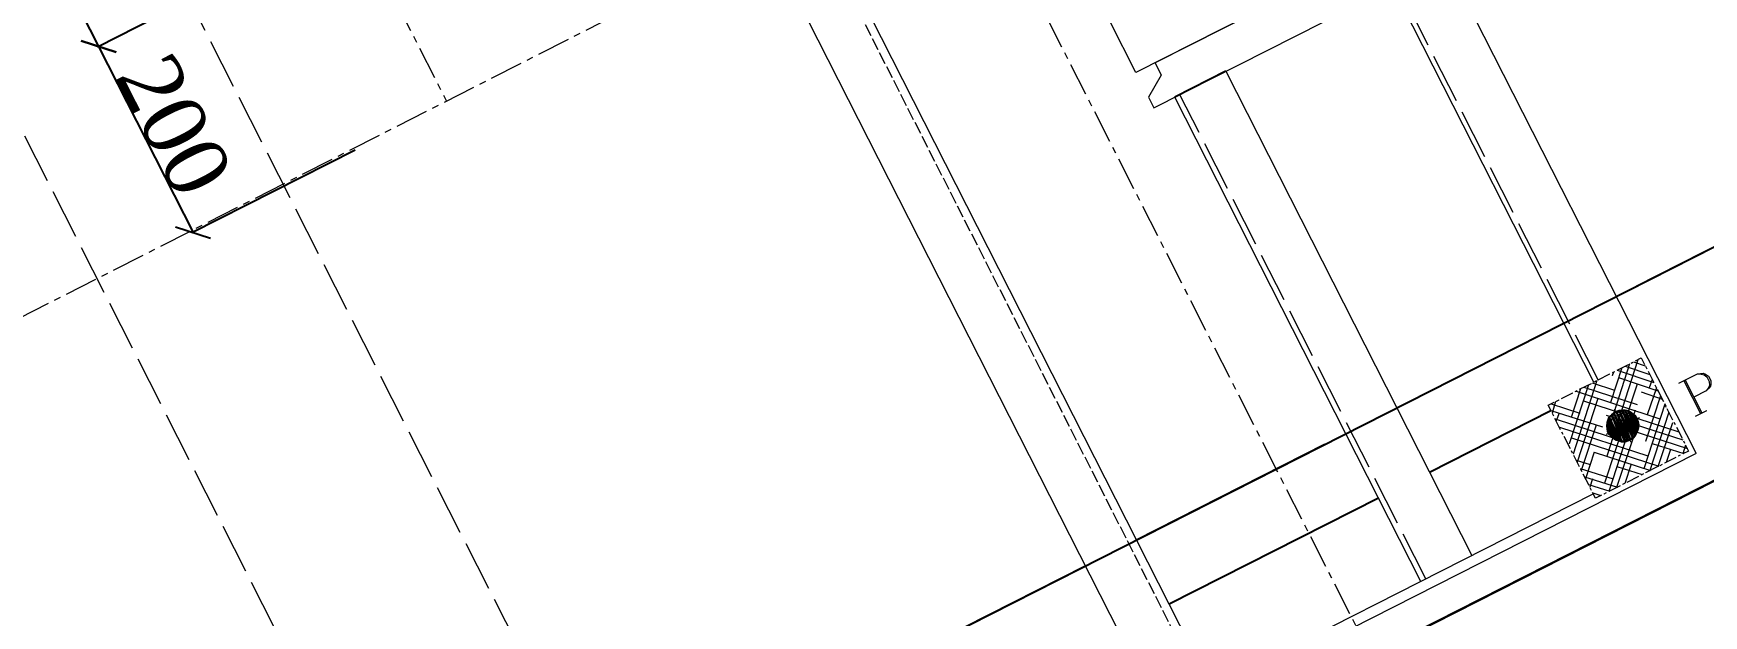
# Model space of a CAD drawing. Header units: millimetres. Extents: x 9028 to 18688, y -22518 to -16466.
# Drawn here: x 13603 to 15204, y -19585 to -19027 of the extents above; entities that cross this region are included whole.
import ezdxf

# ---------------------------------------------------------------- set-up
doc = ezdxf.new("R2010")
doc.units = ezdxf.units.MM
doc.linetypes.add('$0$ACAD_ISO02W100', pattern=[15, 12, -3])
doc.linetypes.add('$0$CENTER', pattern=[50.8, 31.75, -6.35, 6.35, -6.35])
doc.layers.add('$0$CL', color=2, linetype='$0$CENTER', lineweight=0)
doc.layers.add('$0$DL', color=8, linetype='$0$ACAD_ISO02W100', lineweight=0)
doc.styles.add('$0$nassar2', font='cent.shx', dxfattribs={"height": 60})
doc.dimstyles.new('$0$Nassar2', dxfattribs={"dimtxt": 35, "dimasz": 25, "dimexe": 1.25, "dimexo": 0.625, "dimtad": 1, "dimtxsty": '$0$nassar2', "dimblk": '$0$_Oblique', "dimcen": 2.5, "dimadec": 0, "dimazin": 0, "dimtfac": 1, "dimtmove": 0, "dimatfit": 3, "dimldrblk": '$0$_Oblique', "dimfxl": 1, "dimarcsym": 0})

# ---------------------------------------------------------------- blocks, each defined once
blk = doc.blocks.new('$0$_Oblique')
at = {"color": 0, "linetype": 'ByBlock', "lineweight": -2}
blk.add_line((-0.5, -0.5), (0.5, 0.5), dxfattribs=at)
blk = doc.blocks.new('*D56')
at = {"color": 0, "lineweight": -2, "transparency": 16777216}
for p, q in [((15184.9, -17451.6), (15783.3, -17147.6)), ((15782.2, -17148.2), (16914.4, -19377.1)), ((16317.1, -19680.5), (16915.5, -19376.6))]:
    blk.add_line(p, q, dxfattribs=at)
at = {"layer": 'Defpoints', "color": 0, "transparency": 16777216}
for p in [(15184.3, -17451.9), (16914.4, -19377.1), (16316.6, -19680.8)]:
    blk.add_point(p, dxfattribs=at)
at = {"color": 0, "lineweight": -2, "transparency": 16777216, "xscale": 25, "yscale": 25, "zscale": 25}
for p, rotation in [((15782.2, -17148.2), 116.9290163711014), ((16914.4, -19377.1), 296.9290163711014)]:
    blk.add_blockref('$0$_Oblique', p, dxfattribs=dict(at, rotation=rotation))
at = {"color": 0, "transparency": 16777216, "insert": (16471.7, -18437.9), "char_height": 60, "attachment_point": 5, "rotation": 296.929, "style": '$0$nassar2'}
blk.add_mtext('M/C ROOM DEPTH 2500', dxfattribs=at)
blk = doc.blocks.new('*D61')
at = {"color": 0, "lineweight": -2, "transparency": 16777216}
for p, q in [((13852.5, -18663.8), (13551.2, -18816.8)), ((13552.3, -18816.3), (13665.5, -19039.2)), ((13978, -18880.4), (13664.4, -19039.7))]:
    blk.add_line(p, q, dxfattribs=at)
at = {"layer": 'Defpoints', "color": 0, "transparency": 16777216}
for p in [(13853.1, -18663.5), (13978.6, -18880.2), (13665.5, -19039.2)]:
    blk.add_point(p, dxfattribs=at)
at = {"color": 0, "lineweight": -2, "transparency": 16777216, "xscale": 25, "yscale": 25, "zscale": 25}
for p, rotation in [((13552.3, -18816.3), 116.9290163711014), ((13665.5, -19039.2), 296.9290163711014)]:
    blk.add_blockref('$0$_Oblique', p, dxfattribs=dict(at, rotation=rotation))
at = {"color": 0, "transparency": 16777216, "insert": (13636.2, -18913.9), "char_height": 60, "attachment_point": 5, "rotation": 296.929, "style": '$0$nassar2'}
blk.add_mtext('{\\fISOCPEUR|b0|i0|c0|p34;%%C}250', dxfattribs=at)
blk = doc.blocks.new('*D62')
at = {"color": 0, "lineweight": -2, "transparency": 16777216}
for p, q in [((13665, -19039.5), (13664.4, -19039.7)), ((13665.5, -19039.2), (13756.1, -19217.5)), ((13911.6, -19138.5), (13755, -19218))]:
    blk.add_line(p, q, dxfattribs=at)
at = {"layer": 'Defpoints', "color": 0, "transparency": 16777216}
for p in [(13665.5, -19039.2), (13912.1, -19138.2), (13756.1, -19217.5)]:
    blk.add_point(p, dxfattribs=at)
at = {"color": 0, "lineweight": -2, "transparency": 16777216, "xscale": 25, "yscale": 25, "zscale": 25}
for p, rotation in [((13665.5, -19039.2), 116.9290163711014), ((13756.1, -19217.5), 296.9290163711014)]:
    blk.add_blockref('$0$_Oblique', p, dxfattribs=dict(at, rotation=rotation))
at = {"color": 0, "transparency": 16777216, "insert": (13738.1, -19114.5), "char_height": 60, "attachment_point": 5, "rotation": 296.929, "style": '$0$nassar2'}
blk.add_mtext('200', dxfattribs=at)

msp = doc.modelspace()

# ---------------------------------------------------------------- hatches: boundary and pattern name
at = {"true_color": 0x000007}
h = msp.add_hatch(color=7, dxfattribs=at)
h.paths.add_polyline_path([(15120.234, -19416.273), (15111.886, -19399.838), (15117.872, -19415.11)])
h.paths.add_polyline_path([(15111.886, -19399.838), (15117.872, -19415.11), (15111.67, -19402.901)])
h = msp.add_hatch(color=7, dxfattribs=at)
h.paths.add_polyline_path([(15117.872, -19415.11), (15111.67, -19402.901), (15115.74, -19413.239)])
h.paths.add_polyline_path([(15111.67, -19402.901), (15115.74, -19413.239), (15111.923, -19405.726)])
h = msp.add_hatch(color=7, dxfattribs=at)
h.paths.add_polyline_path([(15123.067, -19417.197), (15112.81, -19397.005), (15120.234, -19416.273)])
h.paths.add_polyline_path([(15112.81, -19397.005), (15120.234, -19416.273), (15111.886, -19399.838)])
h = msp.add_hatch(color=7, dxfattribs=at)
h.paths.add_polyline_path([(15125.191, -19417.89), (15113.503, -19394.881), (15123.067, -19417.197)])
h.paths.add_polyline_path([(15113.503, -19394.881), (15123.067, -19417.197), (15112.81, -19397.005)])
h = msp.add_hatch(color=7, dxfattribs=at)
h.paths.add_polyline_path([(15128.724, -19417.868), (15115.844, -19392.51), (15125.191, -19417.89)])
h.paths.add_polyline_path([(15115.844, -19392.51), (15125.191, -19417.89), (15113.503, -19394.881)])
h = msp.add_hatch(color=7, dxfattribs=at)
h.paths.add_polyline_path([(15131.311, -19417.145), (15117.953, -19390.848), (15128.724, -19417.868)])
h.paths.add_polyline_path([(15117.953, -19390.848), (15128.724, -19417.868), (15115.844, -19392.51)])
h = msp.add_hatch(color=7, dxfattribs=at)
h.paths.add_polyline_path([(15133.659, -19415.952), (15120.062, -19389.186), (15131.311, -19417.145)])
h.paths.add_polyline_path([(15120.062, -19389.186), (15131.311, -19417.145), (15117.953, -19390.848)])
h = msp.add_hatch(color=7, dxfattribs=at)
h.paths.add_polyline_path([(15136.476, -19414.521), (15123.118, -19388.224), (15133.659, -19415.952)])
h.paths.add_polyline_path([(15123.118, -19388.224), (15133.659, -19415.952), (15120.062, -19389.186)])
h = msp.add_hatch(color=7, dxfattribs=at)
h.paths.add_polyline_path([(15138.347, -19412.389), (15125.943, -19387.971), (15136.476, -19414.521)])
h.paths.add_polyline_path([(15125.943, -19387.971), (15136.476, -19414.521), (15123.118, -19388.224)])
h = msp.add_hatch(color=7, dxfattribs=at)
h.paths.add_polyline_path([(15139.51, -19410.026), (15128.299, -19387.956), (15138.347, -19412.389)])
h.paths.add_polyline_path([(15128.299, -19387.956), (15138.347, -19412.389), (15125.943, -19387.971)])
h = msp.add_hatch(color=7, dxfattribs=at)
h.paths.add_polyline_path([(15140.903, -19406.955), (15131.601, -19388.642), (15139.51, -19410.026)])
h.paths.add_polyline_path([(15131.601, -19388.642), (15139.51, -19410.026), (15128.299, -19387.956)])
h = msp.add_hatch(color=7, dxfattribs=at)
h.paths.add_polyline_path([(15141.358, -19404.361), (15134.202, -19390.274), (15140.903, -19406.955)])
h.paths.add_polyline_path([(15134.202, -19390.274), (15140.903, -19406.955), (15131.601, -19388.642)])
h = msp.add_hatch(color=7, dxfattribs=at)
h.paths.add_polyline_path([(15141.104, -19401.536), (15136.095, -19391.675), (15141.358, -19404.361)])
h.paths.add_polyline_path([(15136.095, -19391.675), (15141.358, -19404.361), (15134.202, -19390.274)])
h = msp.add_hatch(color=7, dxfattribs=at)
h.paths.add_polyline_path([(15140.851, -19398.711), (15138.227, -19393.546), (15141.104, -19401.536)])
h.paths.add_polyline_path([(15138.227, -19393.546), (15141.104, -19401.536), (15136.095, -19391.675)])
msp.add_hatch(color=7, dxfattribs=at).paths.add_polyline_path([(15139.658, -19396.363), (15140.851, -19398.711), (15138.227, -19393.546)])
h = msp.add_hatch(color=7, dxfattribs=at)
h.paths.add_polyline_path([(15115.74, -19413.239), (15111.923, -19405.726), (15113.608, -19411.368)])
h.paths.add_polyline_path([(15111.923, -19405.726), (15113.608, -19411.368), (15112.177, -19408.551)])

# ---------------------------------------------------------------- linework, layer by layer
at = {"layer": '$0$CL'}
for p, q in [((14933.968, -19719.08), (13934.604, -17751.697)), ((12683.499, -19759.75), (15603.265, -18276.608))]:
    msp.add_line(p, q, dxfattribs=at)
msp.add_lwpolyline([(13927.202, -18950.077), (13999.04, -19091.5)], dxfattribs=at)
at = {"layer": '$0$DL', "ltscale": 4}
for p, q in [((14148.116, -19772.867), (13423.498, -18346.358)), ((13969.802, -19863.445), (13245.184, -18436.935)), ((15102.946, -19358.891), (14910.248, -18979.539))]:
    msp.add_line(p, q, dxfattribs=at)
at = {"layer": '$0$DL'}
msp.add_lwpolyline([(14725.045, -19657.777), (13857.401, -17947.993)], dxfattribs=at)
at = {"layer": '$0$DL', "ltscale": 4}
msp.add_lwpolyline([(14937.704, -19549.753), (14701.832, -19085.408)], dxfattribs=at)
for p, q in [((14745.973, -19062.986), (14697.137, -19087.793)), ((14941.219, -19447.354), (15057.637, -19388.405)), ((14691.597, -19573.75), (14892.351, -19472.098))]:
    msp.add_line(p, q)
at = {"color": 7, "linetype": 'Continuous', "lineweight": 20}
for points in [[(13864.477, -17944.399), (14732.124, -19654.181)], [(14683.252, -19679.006), (13815.074, -17969.494)], [(14956.267, -18956.163), (15196.671, -19429.431), (15196.671, -19429.431)], [(15098.684, -19361.056), (14905.987, -18981.704)], [(14745.973, -19062.986), (14981.845, -19527.331)], [(14933.008, -19552.139), (14697.137, -19087.793)]]:
    msp.add_lwpolyline(points, dxfattribs=at)
for points in [[(15908.964, -18878.417), (13680.043, -20010.633)], [(14470.227, -19833.57), (15999.541, -19056.731), (15908.964, -18878.417), (15139.644, -19269.205)], [(15999.541, -19056.731), (13770.62, -20188.946)], [(14840.991, -19420.91), (14660.259, -19512.716)], [(14611.391, -19537.539), (14379.65, -19655.256)]]:
    msp.add_lwpolyline(points)
at = {"color": 7, "linetype": 'Continuous', "lineweight": 20, "true_color": 0x000007}
for points in [[(14958.458, -18912.517), (14659.806, -19064.222), (14659.806, -19064.222)], [(14676.98, -19098.032), (14975.632, -18946.326), (14975.632, -18946.326)], [(14809.132, -18988.369), (14678.12, -19054.919), (14678.12, -19054.919)], [(14659.806, -19064.222), (14634.999, -19015.386), (14634.999, -19015.386)], [(14684.083, -19066.659), (14671.733, -19087.701), (14671.733, -19087.701)], [(14678.12, -19054.919), (14684.083, -19066.659), (14684.083, -19066.659)], [(14671.733, -19087.701), (14676.98, -19098.032), (14676.98, -19098.032)], [(15138.599, -19340.781), (15144.234, -19337.919), (15144.234, -19337.919)], [(15144.234, -19337.919), (15147.334, -19344.023), (15147.334, -19344.023)], [(15102.911, -19358.909), (15114.181, -19353.185), (15114.181, -19353.185)], [(15140.947, -19339.588), (15111.149, -19432.112), (15111.149, -19432.112)], [(15132.964, -19343.643), (15112.87, -19406.427), (15112.87, -19406.427)], [(15125.45, -19347.46), (15114.591, -19380.741), (15114.591, -19380.741)], [(15117.468, -19351.515), (15116.312, -19355.055), (15116.312, -19355.055)], [(15116.528, -19351.992), (15118.876, -19350.799), (15118.876, -19350.799)], [(15121.224, -19349.607), (15132.025, -19344.12), (15132.025, -19344.12)], [(15121.224, -19349.607), (15156.16, -19361.398), (15156.16, -19361.398)], [(15128.737, -19345.79), (15152.344, -19353.884), (15152.344, -19353.884)], [(15134.372, -19342.928), (15136.251, -19341.974), (15136.251, -19341.974)], [(15136.72, -19341.735), (15148.05, -19345.432), (15148.05, -19345.432)], [(15148.289, -19345.902), (15149.481, -19348.249), (15149.481, -19348.249)], [(15150.674, -19350.597), (15156.16, -19361.398), (15156.16, -19361.398)], [(15180.153, -19362.178), (15197.997, -19353.114), (15203.647, -19352.607), (15205.771, -19353.3), (15208.611, -19355.402), (15210.758, -19359.628), (15211.019, -19363.631), (15210.326, -19365.755), (15206.346, -19369.549), (15194.606, -19375.512)], [(15197.997, -19353.114), (15201.769, -19353.561), (15204.363, -19354.016), (15207.202, -19356.117), (15209.349, -19360.344), (15209.61, -19364.346), (15208.447, -19366.709), (15206.346, -19369.549)], [(15093.519, -19363.68), (15075.035, -19420.329), (15075.035, -19420.329)], [(15086.006, -19367.496), (15076.995, -19395.113), (15076.995, -19395.113)], [(15101.502, -19359.625), (15078.867, -19430.197), (15078.867, -19430.197)], [(15080.84, -19370.12), (15082.719, -19369.166), (15082.719, -19369.166)], [(15081.78, -19369.643), (15162.034, -19396.221), (15162.034, -19396.221)], [(15085.067, -19367.973), (15096.337, -19362.249), (15096.337, -19362.249)], [(15089.293, -19365.827), (15140.277, -19382.462), (15140.277, -19382.462)], [(15097.276, -19361.772), (15118.519, -19368.703), (15118.519, -19368.703)], [(15098.684, -19361.056), (15101.032, -19359.863), (15101.032, -19359.863)], [(15140.388, -19362.911), (15108.958, -19458.036), (15108.958, -19458.036)], [(15122.447, -19356.665), (15160.215, -19369.38), (15160.215, -19369.38)], [(15144.205, -19370.424), (15164.27, -19377.363), (15164.27, -19377.363)], [(15158.784, -19366.563), (15149.997, -19392.293), (15149.997, -19392.293)], [(15154.729, -19358.58), (15151.718, -19366.608), (15151.718, -19366.608)], [(15157.353, -19363.746), (15158.545, -19366.093), (15158.545, -19366.093)], [(15159.5, -19367.972), (15165.463, -19379.711), (15165.463, -19379.711)], [(15184.849, -19359.793), (15200.83, -19391.254), (15200.83, -19391.254)], [(15186.258, -19359.077), (15202.239, -19390.539), (15202.239, -19390.539)], [(15055.014, -19383.239), (15060.648, -19380.377), (15060.648, -19380.377)], [(15058.114, -19389.344), (15055.014, -19383.239), (15055.014, -19383.239)], [(15057.831, -19381.808), (15085.447, -19390.819), (15085.447, -19390.819)], [(15062.057, -19379.661), (15058.83, -19390.753), (15058.83, -19390.753)], [(15062.996, -19379.184), (15065.344, -19377.992), (15065.344, -19377.992)], [(15067.692, -19376.799), (15078.493, -19371.313), (15078.493, -19371.313)], [(15102.553, -19376.813), (15082.683, -19437.711), (15082.683, -19437.711)], [(15088.906, -19379.02), (15180.252, -19408.825), (15180.252, -19408.825)], [(15166.655, -19382.059), (15146.793, -19444.134), (15146.793, -19444.134)], [(15162.6, -19374.076), (15148.275, -19417.979), (15148.275, -19417.979)], [(15165.962, -19384.183), (15168.087, -19384.877), (15168.087, -19384.877)], [(15166.417, -19381.59), (15167.61, -19383.937), (15167.61, -19383.937)], [(15168.802, -19386.285), (15174.288, -19397.086), (15174.288, -19397.086)], [(15057.637, -19388.405), (15106.966, -19404.109), (15106.966, -19404.109)], [(15060.261, -19393.57), (15059.069, -19391.222), (15059.069, -19391.222)], [(15066.94, -19406.718), (15061.454, -19395.918), (15061.454, -19395.918)], [(15061.692, -19396.388), (15128.963, -19418.337), (15128.963, -19418.337)], [(15065.427, -19390.946), (15062.647, -19398.266), (15062.647, -19398.266)], [(15100.832, -19402.499), (15086.738, -19445.693), (15086.738, -19445.693)], [(15110.663, -19392.779), (15184.068, -19416.338), (15184.068, -19416.338)], [(15138.428, -19388.127), (15113.013, -19466.019), (15113.013, -19466.019)], [(15134.62, -19419.008), (15126.51, -19403.042), (15118.4, -19387.077)], [(15137.325, -19399.911), (15131.362, -19388.172), (15119.623, -19394.135)], [(15126.51, -19403.042), (15142.476, -19394.932), (15142.476, -19394.932)], [(15170.71, -19390.042), (15152.458, -19445.983), (15152.458, -19445.983)], [(15174.072, -19400.149), (15159.971, -19442.166), (15159.971, -19442.166)], [(15175.481, -19399.434), (15176.674, -19401.781), (15176.674, -19401.781)], [(15196.135, -19393.64), (15206.935, -19388.154), (15206.935, -19388.154)], [(15065.747, -19404.37), (15150.482, -19431.627), (15150.482, -19431.627)], [(15069.325, -19411.414), (15068.133, -19409.066), (15068.133, -19409.066)], [(15076.243, -19425.032), (15070.279, -19413.292), (15070.279, -19413.292)], [(15077.353, -19414.425), (15160.91, -19441.689), (15160.91, -19441.689)], [(15126.51, -19403.042), (15110.544, -19411.152), (15110.544, -19411.152)], [(15136.476, -19414.521), (15120.526, -19462.203), (15120.526, -19462.203)], [(15132.421, -19406.538), (15188.362, -19424.791), (15188.362, -19424.791)], [(15177.866, -19404.129), (15183.353, -19414.93), (15183.353, -19414.93)], [(15184.545, -19417.278), (15185.738, -19419.625), (15185.738, -19419.625)], [(14576.791, -19744.309), (15196.635, -19429.449), (15196.635, -19429.449)], [(15078.39, -19429.258), (15077.197, -19426.91), (15077.197, -19426.91)], [(15085.068, -19442.406), (15079.582, -19431.606), (15079.582, -19431.606)], [(15099.111, -19428.184), (15090.793, -19453.676), (15090.793, -19453.676)], [(15099.111, -19428.184), (15152.927, -19445.744), (15152.927, -19445.744)], [(15154.648, -19420.058), (15184.859, -19429.524), (15184.859, -19429.524)], [(15177.345, -19433.34), (15166.545, -19438.827), (15166.545, -19438.827)], [(15172.351, -19425.835), (15167.954, -19438.111), (15167.954, -19438.111)], [(15181.571, -19431.194), (15179.693, -19432.148), (15179.693, -19432.148)], [(15186.692, -19421.504), (15183.919, -19430.001), (15183.919, -19430.001)], [(15189.554, -19427.139), (15183.919, -19430.001), (15183.919, -19430.001)], [(15186.692, -19421.504), (15189.554, -19427.139), (15189.554, -19427.139)], [(15081.729, -19435.832), (15095.183, -19440.222), (15095.183, -19440.222)], [(15085.784, -19443.815), (15117.41, -19453.743), (15117.41, -19453.743)], [(15087.454, -19447.102), (15086.261, -19444.754), (15086.261, -19444.754)], [(15094.132, -19460.25), (15088.646, -19449.45), (15088.646, -19449.45)], [(15120.869, -19441.943), (15144.944, -19449.799), (15144.944, -19449.799)], [(15134.516, -19439.737), (15128.509, -19458.148), (15128.509, -19458.148)], [(15146.353, -19449.083), (15144.005, -19450.276), (15144.005, -19450.276)], [(15159.501, -19442.405), (15148.231, -19448.129), (15148.231, -19448.129)], [(15164.197, -19440.019), (15161.849, -19441.212), (15161.849, -19441.212)], [(15089.839, -19451.798), (15121.465, -19461.726), (15121.465, -19461.726)], [(15093.655, -19459.311), (15113.952, -19465.542), (15113.952, -19465.542)], [(15097.39, -19453.87), (15094.848, -19461.659), (15094.848, -19461.659)], [(15096.518, -19464.946), (15095.325, -19462.598), (15095.325, -19462.598)], [(15100.334, -19472.459), (15097.472, -19466.824), (15097.472, -19466.824)], [(15123.813, -19460.533), (15113.013, -19466.019), (15113.013, -19466.019)], [(15128.039, -19458.386), (15126.161, -19459.34), (15126.161, -19459.34)], [(15141.657, -19451.469), (15130.387, -19457.194), (15130.387, -19457.194)], [(14661.479, -19690.066), (15098.188, -19468.233), (15098.188, -19468.233)], [(15097.71, -19467.294), (15105.5, -19469.836), (15105.5, -19469.836)], [(15105.969, -19469.597), (15100.334, -19472.459), (15100.334, -19472.459)], [(15110.665, -19467.212), (15108.317, -19468.404), (15108.317, -19468.404)]]:
    msp.add_lwpolyline(points, dxfattribs=at)
at = {"color": 7, "linetype": 'Continuous', "lineweight": -2, "true_color": 0x000007}
for points in [[(15111.886, -19399.838), (15117.872, -19415.11), (15111.67, -19402.901)], [(15117.872, -19415.11), (15111.67, -19402.901), (15115.74, -19413.239)], [(15111.67, -19402.901), (15115.74, -19413.239), (15111.923, -19405.726)], [(15112.81, -19397.005), (15120.234, -19416.273), (15111.886, -19399.838)], [(15120.234, -19416.273), (15111.886, -19399.838), (15117.872, -19415.11)], [(15113.503, -19394.881), (15123.067, -19417.197), (15112.81, -19397.005)], [(15123.067, -19417.197), (15112.81, -19397.005), (15120.234, -19416.273)], [(15115.844, -19392.51), (15125.191, -19417.89), (15113.503, -19394.881)], [(15125.191, -19417.89), (15113.503, -19394.881), (15123.067, -19417.197)], [(15117.953, -19390.848), (15128.724, -19417.868), (15115.844, -19392.51)], [(15128.724, -19417.868), (15115.844, -19392.51), (15125.191, -19417.89)], [(15120.062, -19389.186), (15131.311, -19417.145), (15117.953, -19390.848)], [(15131.311, -19417.145), (15117.953, -19390.848), (15128.724, -19417.868)], [(15123.118, -19388.224), (15133.659, -19415.952), (15120.062, -19389.186)], [(15133.659, -19415.952), (15120.062, -19389.186), (15131.311, -19417.145)], [(15125.943, -19387.971), (15136.476, -19414.521), (15123.118, -19388.224)], [(15136.476, -19414.521), (15123.118, -19388.224), (15133.659, -19415.952)], [(15128.299, -19387.956), (15138.347, -19412.389), (15125.943, -19387.971)], [(15138.347, -19412.389), (15125.943, -19387.971), (15136.476, -19414.521)], [(15131.601, -19388.642), (15139.51, -19410.026), (15128.299, -19387.956)], [(15139.51, -19410.026), (15128.299, -19387.956), (15138.347, -19412.389)], [(15134.202, -19390.274), (15140.903, -19406.955), (15131.601, -19388.642)], [(15140.903, -19406.955), (15131.601, -19388.642), (15139.51, -19410.026)], [(15136.095, -19391.675), (15141.358, -19404.361), (15134.202, -19390.274)], [(15141.358, -19404.361), (15134.202, -19390.274), (15140.903, -19406.955)], [(15138.227, -19393.546), (15141.104, -19401.536), (15136.095, -19391.675)], [(15141.104, -19401.536), (15136.095, -19391.675), (15141.358, -19404.361)], [(15139.658, -19396.363), (15140.851, -19398.711), (15138.227, -19393.546)], [(15140.851, -19398.711), (15138.227, -19393.546), (15141.104, -19401.536)], [(15115.74, -19413.239), (15111.923, -19405.726), (15113.608, -19411.368)], [(15111.923, -19405.726), (15113.608, -19411.368), (15112.177, -19408.551)]]:
    msp.add_lwpolyline(points, close=True, dxfattribs=at)
at = {"color": 7, "linetype": 'Continuous', "lineweight": 20, "true_color": 0x000007}
msp.add_lwpolyline([(15176.406, -19433.818), (15176.406, -19433.818)], close=True, dxfattribs=at)
msp.add_open_spline([(15133.189, -19416.191), (15140.702, -19412.374), (15143.944, -19403.638), (15140.128, -19396.125), (15140.128, -19396.125), (15136.311, -19388.612), (15127.106, -19385.608), (15119.593, -19389.424), (15119.593, -19389.424), (15112.549, -19393.002), (15109.545, -19402.208), (15113.362, -19409.721), (15113.362, -19409.721), (15117.178, -19417.234), (15126.145, -19419.768), (15133.189, -19416.191)], degree=3, knots=[0, 0, 0, 0, 0.0625, 0.0625, 0.0625, 0.062501, 0.125, 0.125, 0.125, 0.125001, 0.1875, 0.1875, 0.1875, 0.187501, 1, 1, 1, 1], dxfattribs=at)

# ---------------------------------------------------------------- dimensions: what is measured, and where the dimension line sits
dim = msp.add_linear_dim(base=(16914.422, -19377.136), p1=(15184.343, -17451.909), p2=(16316.561, -19680.828), angle=116.929016, text='M/C ROOM DEPTH <>', dimstyle='$0$Nassar2')
dim.commit()
dim.dimension.update_dxf_attribs({"geometry": '*D56', "text_midpoint": (16444.371, -18451.776), "dimtype": 160})
dim = msp.add_linear_dim(base=(13665.533, -19039.168), p1=(13853.107, -18663.482), p2=(13978.568, -18880.156), angle=116.929016, text='{\\fISOCPEUR|b0|i0|c0|p34;%%C}<>', dimstyle='$0$Nassar2')
dim.commit()
dim.dimension.update_dxf_attribs({"geometry": '*D61', "text_midpoint": (13636.227, -18913.852)})
dim = msp.add_linear_dim(base=(13756.11, -19217.481), p1=(13665.533, -19039.168), p2=(13912.135, -19138.226), angle=116.929016, dimstyle='$0$Nassar2')
dim.commit()
dim.dimension.update_dxf_attribs({"geometry": '*D62', "text_midpoint": (13738.126, -19114.455)})

doc.saveas('drawing.dxf')
